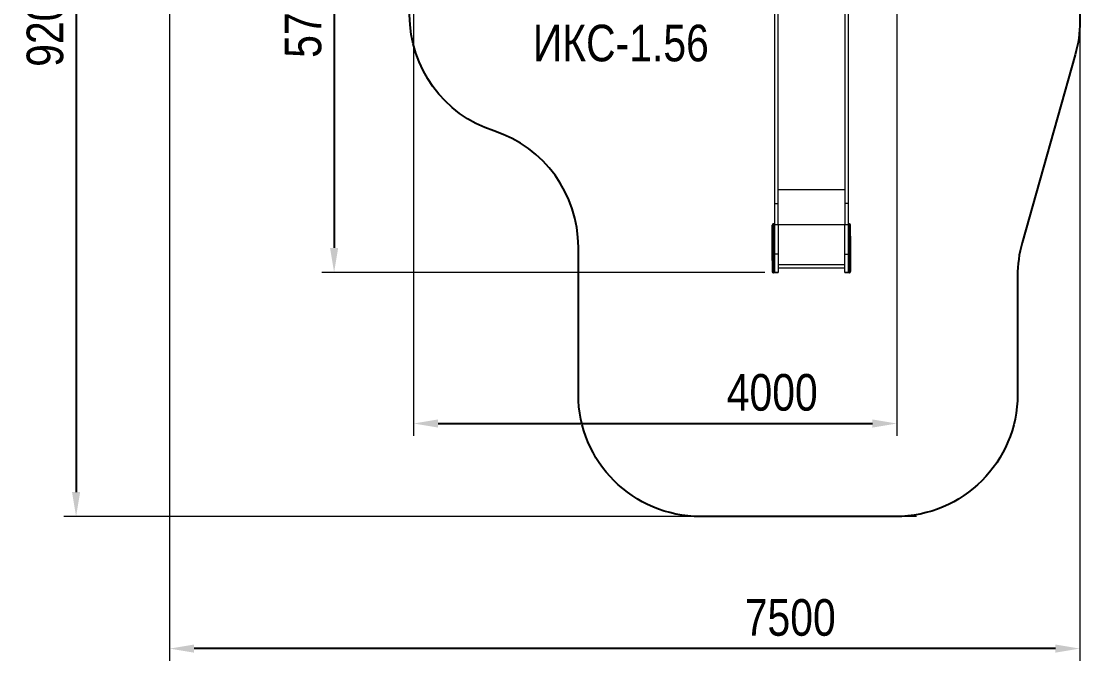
# Model space of a CAD drawing. Header units: millimetres. Extents: x -4998 to 3680, y -5971 to 4421.
# Drawn here: x -4998 to 3680, y -5971 to -731 of the extents above; entities that cross this region are included whole.
import ezdxf

# ---------------------------------------------------------------- set-up
doc = ezdxf.new("R2010")
doc.units = ezdxf.units.MM
for name, color, linetype in [('DIKOM_АРТИКУЛ', 7, 'Continuous'), ('DIKOM_ЗОНА', 80, 'Continuous'), ('DIKOM_РАЗМЕР_ЗОНА', 7, 'Continuous'), ('DIKOM_РАЗМЕР_ОБЪЕКТА', 7, 'Continuous')]:
    doc.layers.add(name, color=color, linetype=linetype)
doc.styles.add('style1', font='arial.ttf', dxfattribs={"width": 0.8})
doc.dimstyles.new('1-50', dxfattribs={"dimtxt": 300, "dimasz": 200, "dimexe": 100, "dimexo": 0, "dimgap": 100, "dimtad": 1, "dimtxsty": 'style1', "dimcen": 200, "dimclrd": 7, "dimclre": 7, "dimclrt": 7, "dimadec": 1, "dimazin": 2, "dimtfac": 1, "dimtmove": 0, "dimatfit": 2, "dimfxl": 0, "dimlwd": 25, "dimlwe": 18, "dimarcsym": 0})

# ---------------------------------------------------------------- blocks, each defined once
blk = doc.blocks.new('*D11')
at = {"layer": 'Defpoints', "color": 0, "linetype": 'Continuous', "transparency": 16777216}
for p in [(-1781.3, 2741.4), (2179.6, 2147.4), (2179.6, -4027.2)]:
    blk.add_point(p, dxfattribs=at)
at = {"layer": 'DIKOM_РАЗМЕР_ОБЪЕКТА', "color": 7, "linetype": 'Continuous', "lineweight": 18, "transparency": 16777216}
for p, q in [((-1781.3, 2741.4), (-1781.3, -4127.2)), ((2179.6, 2147.4), (2179.6, -4127.2))]:
    blk.add_line(p, q, dxfattribs=at)
at = {"layer": 'DIKOM_РАЗМЕР_ОБЪЕКТА', "color": 7, "linetype": 'Continuous', "lineweight": 25, "transparency": 16777216}
blk.add_line((-1581.3, -4027.2), (1979.6, -4027.2), dxfattribs=at)
at = {"layer": 'DIKOM_РАЗМЕР_ОБЪЕКТА', "color": 7, "linetype": 'Continuous', "transparency": 16777216}
for points in [[(-1581.3, -3993.8), (-1581.3, -4060.5), (-1781.3, -4027.2)], [(1979.6, -3993.8), (1979.6, -4060.5), (2179.6, -4027.2)]]:
    blk.add_solid(points, dxfattribs=at)
at = {"layer": 'DIKOM_РАЗМЕР_ОБЪЕКТА', "color": 7, "linetype": 'Continuous', "lineweight": 15, "transparency": 16777216, "insert": (1158.3, -3774), "char_height": 300, "attachment_point": 5, "style": 'style1'}
blk.add_mtext('4000', dxfattribs=at)
blk = doc.blocks.new('*D12')
at = {"layer": 'Defpoints', "color": 0, "linetype": 'Continuous', "transparency": 16777216}
for p in [(891.1, 2920.5), (-2432.8, -2788.9), (1098.9, -2788.9)]:
    blk.add_point(p, dxfattribs=at)
at = {"layer": 'DIKOM_РАЗМЕР_ОБЪЕКТА', "color": 7, "linetype": 'Continuous', "lineweight": 18, "transparency": 16777216}
for p, q in [((891.1, 2920.5), (-2532.8, 2920.5)), ((1098.9, -2788.9), (-2532.8, -2788.9))]:
    blk.add_line(p, q, dxfattribs=at)
at = {"layer": 'DIKOM_РАЗМЕР_ОБЪЕКТА', "color": 7, "linetype": 'Continuous', "lineweight": 25, "transparency": 16777216}
blk.add_line((-2432.8, 2720.5), (-2432.8, -2588.9), dxfattribs=at)
at = {"layer": 'DIKOM_РАЗМЕР_ОБЪЕКТА', "color": 7, "linetype": 'Continuous', "transparency": 16777216}
for points in [[(-2466.1, 2720.5), (-2399.5, 2720.5), (-2432.8, 2920.5)], [(-2466.1, -2588.9), (-2399.5, -2588.9), (-2432.8, -2788.9)]]:
    blk.add_solid(points, dxfattribs=at)
at = {"layer": 'DIKOM_РАЗМЕР_ОБЪЕКТА', "color": 7, "linetype": 'Continuous', "lineweight": 15, "transparency": 16777216, "insert": (-2686, -658.8), "char_height": 300, "attachment_point": 5, "rotation": 90, "style": 'style1'}
blk.add_mtext('5700', dxfattribs=at)
blk = doc.blocks.new('*D13')
at = {"layer": 'Defpoints', "color": 0, "transparency": 16777216}
for p in [(2340.5, 4420.5), (-4548.1, -4788.9), (2340.5, -4788.9)]:
    blk.add_point(p, dxfattribs=at)
at = {"layer": 'DIKOM_РАЗМЕР_ЗОНА', "color": 7, "lineweight": 18, "transparency": 16777216}
for p, q in [((2340.5, 4420.5), (-4648.1, 4420.5)), ((2340.5, -4788.9), (-4648.1, -4788.9))]:
    blk.add_line(p, q, dxfattribs=at)
at = {"layer": 'DIKOM_РАЗМЕР_ЗОНА', "color": 7, "lineweight": 25, "transparency": 16777216}
blk.add_line((-4548.1, 4220.5), (-4548.1, -4588.9), dxfattribs=at)
at = {"layer": 'DIKOM_РАЗМЕР_ЗОНА', "color": 7, "transparency": 16777216}
for points in [[(-4581.4, 4220.5), (-4514.8, 4220.5), (-4548.1, 4420.5)], [(-4581.4, -4588.9), (-4514.8, -4588.9), (-4548.1, -4788.9)]]:
    blk.add_solid(points, dxfattribs=at)
at = {"layer": 'DIKOM_РАЗМЕР_ЗОНА', "color": 7, "transparency": 16777216, "insert": (-4801.3, -732.6), "char_height": 300, "attachment_point": 5, "rotation": 90, "style": 'style1'}
blk.add_mtext('9200', dxfattribs=at)
blk = doc.blocks.new('*D14')
at = {"layer": 'Defpoints', "color": 0, "transparency": 16777216}
for p in [(-3781.1, 2215.9), (3679.6, 287), (-3781.1, -5871.1)]:
    blk.add_point(p, dxfattribs=at)
at = {"layer": 'DIKOM_РАЗМЕР_ЗОНА', "color": 7, "lineweight": 18, "transparency": 16777216}
for p, q in [((-3781.1, 2215.9), (-3781.1, -5971.1)), ((3679.6, 287), (3679.6, -5971.1))]:
    blk.add_line(p, q, dxfattribs=at)
at = {"layer": 'DIKOM_РАЗМЕР_ЗОНА', "color": 7, "lineweight": 25, "transparency": 16777216}
blk.add_line((3479.6, -5871.1), (-3581.1, -5871.1), dxfattribs=at)
at = {"layer": 'DIKOM_РАЗМЕР_ЗОНА', "color": 7, "transparency": 16777216}
for points in [[(-3581.1, -5837.8), (-3581.1, -5904.5), (-3781.1, -5871.1)], [(3479.6, -5837.8), (3479.6, -5904.5), (3679.6, -5871.1)]]:
    blk.add_solid(points, dxfattribs=at)
at = {"layer": 'DIKOM_РАЗМЕР_ЗОНА', "color": 7, "transparency": 16777216, "insert": (1305.9, -5618), "char_height": 300, "attachment_point": 5, "style": 'style1'}
blk.add_mtext('7500', dxfattribs=at)

msp = doc.modelspace()

# ---------------------------------------------------------------- linework, layer by layer
at = {"color": 7, "linetype": 'Continuous', "lineweight": 15}
for p, q in [((1179.79, -2224.69), (1179.79, -569.701)), ((1206.79, -2224.69), (1206.79, -532.964)), ((1752.79, -532.964), (1752.79, -2224.69)), ((1779.79, -569.701), (1779.79, -2224.69)), ((1206.79, -2110.098), (1752.79, -2110.098)), ((1179.79, -2224.69), (1206.79, -2224.69)), ((1179.79, -2396.587), (1179.79, -2224.69)), ((1206.79, -2396.587), (1206.79, -2224.69)), ((1779.79, -2224.69), (1752.79, -2224.69)), ((1752.79, -2224.69), (1752.79, -2396.587)), ((1779.79, -2224.69), (1779.79, -2396.587)), ((1170.29, -2391.595), (1168.29, -2391.595)), ((1168.29, -2491.592), (1168.29, -2391.595)), ((1170.29, -2391.595), (1170.29, -2491.592)), ((1179.79, -2396.587), (1206.79, -2396.587)), ((1179.79, -2639.136), (1179.79, -2396.587)), ((1206.79, -2396.587), (1206.79, -2639.136)), ((1206.79, -2396.593), (1752.79, -2396.593)), ((1752.79, -2396.587), (1779.79, -2396.587)), ((1752.79, -2639.136), (1752.79, -2396.587)), ((1779.79, -2396.587), (1779.79, -2639.136)), ((1791.29, -2391.595), (1789.29, -2391.595)), ((1789.29, -2491.592), (1789.29, -2391.595)), ((1791.29, -2391.595), (1791.29, -2491.592)), ((1800.79, -2491.592), (1800.79, -2401.095)), ((1158.79, -2691.592), (1158.79, -2491.592)), ((1168.29, -2691.592), (1168.29, -2491.592)), ((1168.29, -2491.592), (1170.29, -2491.592)), ((1170.29, -2691.592), (1170.29, -2491.592)), ((1789.29, -2691.592), (1789.29, -2491.592)), ((1789.29, -2491.592), (1791.29, -2491.592)), ((1791.29, -2691.592), (1791.29, -2491.592)), ((1800.79, -2491.592), (1800.79, -2691.592)), ((1206.79, -2639.136), (1179.79, -2639.136)), ((1179.79, -2789.141), (1179.79, -2639.136)), ((1206.79, -2639.136), (1206.79, -2789.141)), ((1752.79, -2639.136), (1779.79, -2639.136)), ((1752.79, -2789.141), (1752.79, -2639.136)), ((1779.79, -2639.136), (1779.79, -2789.141)), ((1158.79, -2691.592), (1158.79, -2782.095)), ((1168.29, -2691.592), (1170.29, -2691.592)), ((1168.29, -2791.595), (1168.29, -2691.592)), ((1170.29, -2691.592), (1170.29, -2791.595)), ((1206.79, -2724.142), (1752.79, -2724.142)), ((1206.79, -2751.143), (1752.79, -2751.143)), ((1789.29, -2691.592), (1791.29, -2691.592)), ((1789.29, -2791.595), (1789.29, -2691.592)), ((1791.29, -2691.592), (1791.29, -2791.595)), ((1800.79, -2691.592), (1800.79, -2782.095)), ((1168.29, -2791.595), (1170.29, -2791.595)), ((1206.79, -2789.141), (1179.79, -2789.141)), ((1179.79, -2789.142), (1179.79, -2789.141)), ((1179.79, -2789.142), (1206.79, -2789.142)), ((1206.79, -2789.142), (1206.79, -2789.141)), ((1779.79, -2789.141), (1752.79, -2789.141)), ((1752.79, -2789.141), (1752.79, -2789.142)), ((1752.79, -2789.142), (1779.79, -2789.142)), ((1779.79, -2789.141), (1779.79, -2789.142)), ((1789.29, -2791.595), (1791.29, -2791.595))]:
    msp.add_line(p, q, dxfattribs=at)
at = {"color": 7, "linetype": 'Continuous', "lineweight": 15, "flags": 128}
for points in [[(1158.79, -2491.592), (1158.972, -2491.592), (1159.513, -2491.592), (1160.391, -2491.592), (1161.572, -2491.592), (1163.012, -2491.592), (1164.654, -2491.592), (1166.436, -2491.592), (1168.29, -2491.592)], [(1170.29, -2491.592), (1172.143, -2491.592), (1173.925, -2491.592), (1175.568, -2491.592), (1177.007, -2491.592), (1178.189, -2491.592), (1179.067, -2491.592), (1179.607, -2491.592), (1179.79, -2491.592)], [(1779.79, -2491.592), (1779.972, -2491.592), (1780.513, -2491.592), (1781.391, -2491.592), (1782.572, -2491.592), (1784.012, -2491.592), (1785.654, -2491.592), (1787.436, -2491.592), (1789.29, -2491.592)], [(1791.29, -2491.592), (1793.143, -2491.592), (1794.925, -2491.592), (1796.568, -2491.592), (1798.007, -2491.592), (1799.189, -2491.592), (1800.067, -2491.592), (1800.607, -2491.592), (1800.79, -2491.592)], [(1168.29, -2691.592), (1166.436, -2691.592), (1164.654, -2691.592), (1163.012, -2691.592), (1161.572, -2691.592), (1160.391, -2691.592), (1159.513, -2691.592), (1158.972, -2691.592), (1158.79, -2691.592)], [(1179.79, -2691.592), (1179.607, -2691.592), (1179.067, -2691.592), (1178.189, -2691.592), (1177.007, -2691.592), (1175.568, -2691.592), (1173.925, -2691.592), (1172.143, -2691.592), (1170.29, -2691.592)], [(1789.29, -2691.592), (1787.436, -2691.592), (1785.654, -2691.592), (1784.012, -2691.592), (1782.572, -2691.592), (1781.391, -2691.592), (1780.513, -2691.592), (1779.972, -2691.592), (1779.79, -2691.592)], [(1800.79, -2691.592), (1800.607, -2691.592), (1800.067, -2691.592), (1799.189, -2691.592), (1798.007, -2691.592), (1796.568, -2691.592), (1794.925, -2691.592), (1793.143, -2691.592), (1791.29, -2691.592)]]:
    msp.add_lwpolyline(points, dxfattribs=at)
at = {"color": 7, "linetype": 'Continuous', "lineweight": 15}
for centre, start, end in [((1170.29, -2401.095), 0, 90), ((1791.29, -2401.095), 0, 90), ((1168.29, -2782.095), 180, 270), ((1170.29, -2782.095), 270, 0), ((1789.29, -2782.095), 180, 270), ((1791.29, -2782.095), 270, 0)]:
    msp.add_arc(centre, 9.5, start, end, dxfattribs=at)
for points, knots in [([(1168.29, -2391.595), (1167.55, -2391.644), (1166.176, -2391.736), (1164.401, -2392.375), (1163.091, -2393.107), (1162.022, -2393.918), (1160.972, -2394.96), (1159.893, -2396.499), (1158.985, -2398.605), (1158.857, -2400.235), (1158.79, -2401.098)], [0, 0, 0, 0, 0.14821075, 0.27533952, 0.37496283, 0.44890701, 0.54418191, 0.67131667, 0.82605262, 1, 1, 1, 1]), ([(1158.79, -2491.592), (1158.79, -2488.883), (1158.79, -2483.373), (1158.79, -2475.046), (1158.79, -2466.62), (1158.79, -2458.216), (1158.79, -2449.967), (1158.79, -2442.012), (1158.79, -2434.491), (1158.79, -2427.536), (1158.79, -2421.263), (1158.79, -2415.767), (1158.79, -2411.116), (1158.79, -2407.35), (1158.79, -2404.486), (1158.79, -2402.479), (1158.79, -2401.393), (1158.79, -2400.973), (1158.79, -2401.117), (1158.79, -2401.129)], [0, 0, 0, 0, 0.05687071, 0.11566675, 0.17622285, 0.23833141, 0.30174177, 0.36617116, 0.43130399, 0.49680342, 0.56232163, 0.62750971, 0.6920294, 0.75556269, 0.81782162, 0.8785537, 0.93754631, 0.99462857, 1, 1, 1, 1]), ([(1789.29, -2391.595), (1788.55, -2391.644), (1787.176, -2391.736), (1785.401, -2392.375), (1784.091, -2393.107), (1783.022, -2393.918), (1781.972, -2394.96), (1780.893, -2396.499), (1779.985, -2398.605), (1779.857, -2400.235), (1779.79, -2401.098)], [0, 0, 0, 0, 0.14821029, 0.27534054, 0.37496529, 0.44890605, 0.54418207, 0.67131873, 0.82605343, 1, 1, 1, 1])]:
    msp.add_open_spline(points, degree=3, knots=knots, dxfattribs=at)
at = {"layer": 'DIKOM_ЗОНА', "color": 3}
msp.add_lwpolyline([(-1122.493, -1630.655, -0.32503798), (-1813.883, -679.466), (-1813.883, -325.054, 0.40942094), (-2797.493, 674.812, -0.40942094), (-3781.103, 1674.678), (-3781.103, 3420.534, -0.41421356), (-2781.103, 4420.534), (2679.618, 4420.534, -0.41421356), (3679.618, 3420.534), (3679.618, -734.256, -0.06895975), (3641.934, -1006.191), (3206.582, -2546.804, 0.06895975), (3168.897, -2818.739), (3168.897, -3788.91, -0.41421356), (2168.897, -4788.91), (568.897, -4788.91, -0.41421356), (-431.103, -3788.91), (-431.103, -2581.843, 0.32503798), (-1122.493, -1630.655)], format="xyb", dxfattribs=at)

# ---------------------------------------------------------------- texts
at = {"layer": 'DIKOM_АРТИКУЛ', "insert": (-803.927, -760.411), "char_height": 300, "attachment_point": 1, "style": 'style1'}
msp.add_mtext_dynamic_manual_height_columns('ИКС-1.56', width=1667.53662, gutter_width=20, heights=[0], dxfattribs=at)

# ---------------------------------------------------------------- dimensions: what is measured, and where the dimension line sits
at = {"layer": 'DIKOM_РАЗМЕР_ЗОНА', "color": 3}
dim = msp.add_linear_dim(base=(-4548.098, -4788.91), p1=(2340.49, 4420.534), p2=(2340.49, -4788.91), angle=90, text='9200', dimstyle='1-50', dxfattribs=at)
dim.commit()
dim.dimension.update_dxf_attribs({"geometry": '*D13', "text_midpoint": (-4548.098, -732.584), "dimtype": 160})
dim = msp.add_linear_dim(base=(-3781.103, -5871.136), p1=(3679.618, 286.959), p2=(-3781.103, 2215.854), text='7500', dimstyle='1-50', dxfattribs=at)
dim.commit()
dim.dimension.update_dxf_attribs({"geometry": '*D14', "text_midpoint": (1305.864, -5871.136), "dimtype": 160})
at = {"layer": 'DIKOM_РАЗМЕР_ОБЪЕКТА', "color": 7, "linetype": 'Continuous', "lineweight": 15}
dim = msp.add_linear_dim(base=(-2432.801, -2788.91), p1=(891.058, 2920.534), p2=(1098.897, -2788.91), angle=90, text='5700', dimstyle='1-50', dxfattribs=at)
dim.commit()
dim.dimension.update_dxf_attribs({"geometry": '*D12', "text_midpoint": (-2432.801, -658.825), "dimtype": 160})
dim = msp.add_linear_dim(base=(2179.618, -4027.158), p1=(-1781.318, 2741.352), p2=(2179.618, 2147.352), text='4000', dimstyle='1-50', dxfattribs=at)
dim.commit()
dim.dimension.update_dxf_attribs({"geometry": '*D11', "text_midpoint": (1158.285, -4027.158), "dimtype": 160})

doc.saveas('drawing.dxf')
